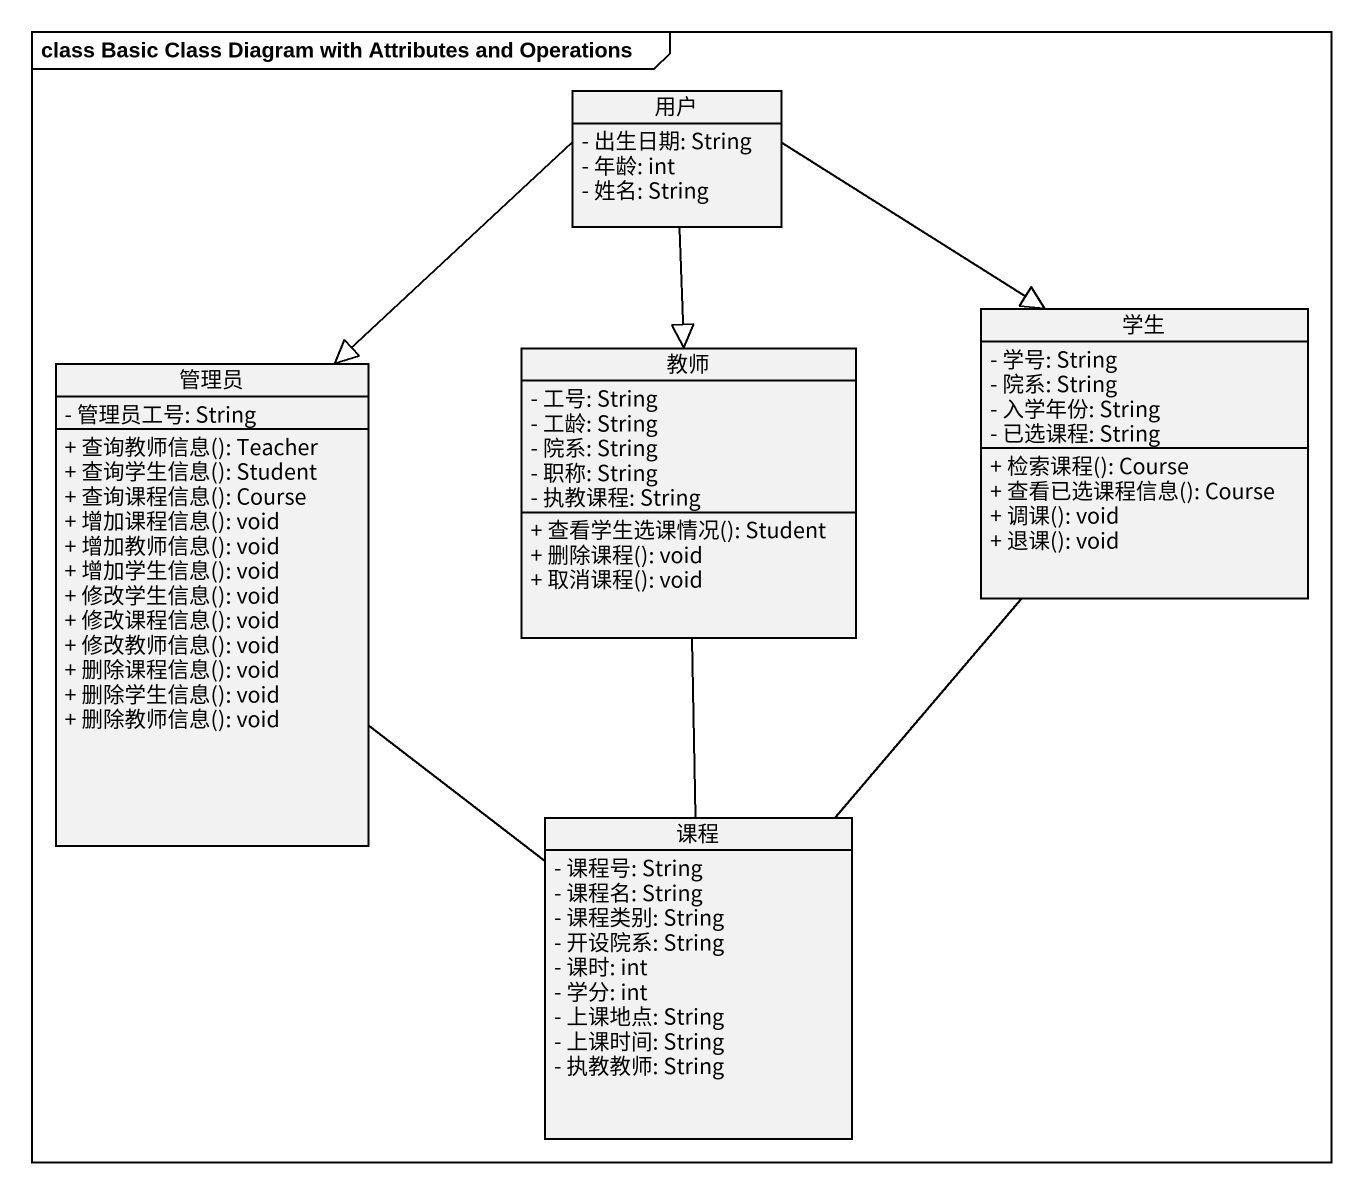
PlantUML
@startuml
mainframe class Basic Class Diagram with Attributes and Operations
hide circle
hide empty members
skinparam classAttributeIconSize 0
class 用户 {
  - 出生日期: String
  - 年龄: int
  - 姓名: String
}
class 学生 {
  - 学号: String
  - 院系: String
  - 入学年份: String
  - 已选课程: String
  + 检索课程(): Course
  + 查看已选课程信息(): Course
  + 调课(): void
  + 退课(): void
}
class 管理员 {
  - 管理员工号: String
  + 查询教师信息(): Teacher
  + 查询学生信息(): Student
  + 查询课程信息(): Course
  + 增加课程信息(): void
  + 增加教师信息(): void
  + 增加学生信息(): void
  + 修改学生信息(): void
  + 修改课程信息(): void
  + 修改教师信息(): void
  + 删除课程信息(): void
  + 删除学生信息(): void
  + 删除教师信息(): void
}
class 教师 {
  - 工号: String
  - 工龄: String
  - 院系: String
  - 职称: String
  - 执教课程: String
  + 查看学生选课情况(): Student
  + 删除课程(): void
  + 取消课程(): void
}
class 课程 {
  - 课程号: String
  - 课程名: String
  - 课程类别: String
  - 开设院系: String
  - 课时: int
  - 学分: int
  - 上课地点: String
  - 上课时间: String
  - 执教教师: String
}
用户 --|> 学生
用户 --|> 管理员
用户 --|> 教师
学生 -- 课程
管理员 -- 课程
教师 -- 课程
@enduml
